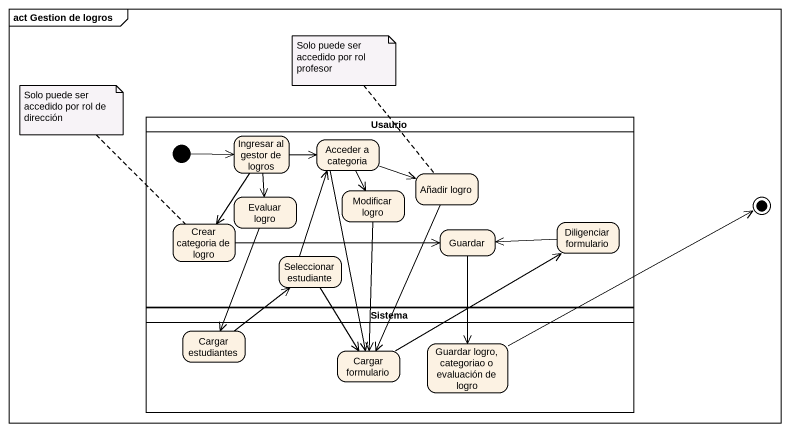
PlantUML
@startuml
mainframe act Gestion de logros
hide empty description
state Usaurio <<partition>> {
  state "Ingresar al gestor de logros" as Ingresar_al_gestor_de_logros
  state "Acceder a categoria" as Acceder_a_categoria
  state "Añadir logro" as Añadir_logro
  state "Evaluar logro" as Evaluar_logro
  state "Modificar logro" as Modificar_logro
  state "Crear categoria de logro" as Crear_categoria_de_logro
  state "Seleccionar estudiante" as Seleccionar_estudiante
  state Guardar
  state "Diligenciar formulario" as Diligenciar_formulario
  [*] -right-> Ingresar_al_gestor_de_logros
}
state final1 <<end>>
state Sistema <<partition>> {
  state "Cargar estudiantes" as Cargar_estudiantes
  state "Cargar formulario" as Cargar_formulario
  state "Guardar logro, categoriao o evaluación de logro" as Guardar_logro_categoriao_o
}
Ingresar_al_gestor_de_logros -right-> Acceder_a_categoria
Ingresar_al_gestor_de_logros --> Evaluar_logro
Ingresar_al_gestor_de_logros --> Crear_categoria_de_logro
Acceder_a_categoria -right-> Añadir_logro
Acceder_a_categoria --> Modificar_logro
Acceder_a_categoria --> Cargar_formulario
Añadir_logro --> Cargar_formulario
Evaluar_logro --> Cargar_estudiantes
Modificar_logro --> Cargar_formulario
Crear_categoria_de_logro -right-> Guardar
Seleccionar_estudiante -up-> Acceder_a_categoria
Seleccionar_estudiante --> Cargar_formulario
Guardar --> Guardar_logro_categoriao_o
Diligenciar_formulario -left-> Guardar
Cargar_estudiantes -up-> Seleccionar_estudiante
Cargar_formulario -right-> Diligenciar_formulario
Guardar_logro_categoriao_o -right-> final1
note top of Añadir_logro : Solo puede ser accedido por rol profesor
note top of Crear_categoria_de_logro : Solo puede ser accedido por rol de dirección
@enduml
